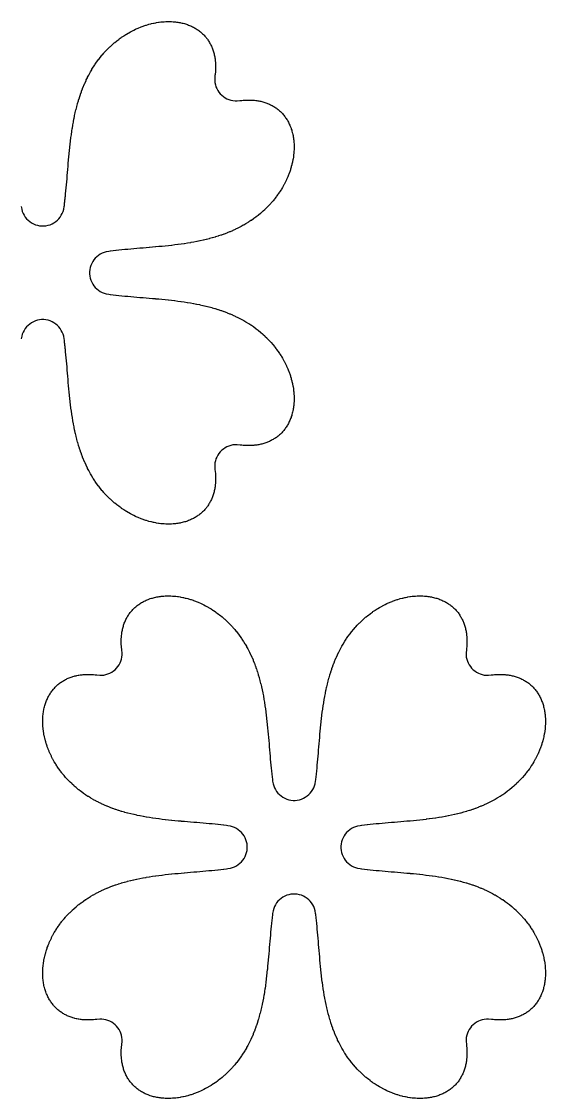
# Model space of a CAD drawing. Header units: metres. Extents: x 9 to 1211, y 9 to 2781.
# Drawn here: x 875.1 to 1021, y 369 to 669 of the extents above; entities that cross this region are included whole.
import ezdxf

# ---------------------------------------------------------------- set-up
doc = ezdxf.new("R2010")
doc.units = ezdxf.units.M
doc.layers.add('DIS_KENAR_V91_Z3', color=1, linetype='Continuous')

msp = doc.modelspace()

# ---------------------------------------------------------------- linework, layer by layer
at = {"layer": 'DIS_KENAR_V91_Z3'}
msp.add_lwpolyline([(875.03, 617.43), (875.16, 616.69), (875.32, 616.12), (875.54, 615.56), (875.82, 615.03), (876.14, 614.53), (876.51, 614.07), (876.93, 613.64), (877.39, 613.26), (877.88, 612.92), (878.4, 612.64), (878.95, 612.41), (879.52, 612.23), (880.11, 612.11), (880.7, 612.05), (881.3, 612.05), (881.89, 612.11), (882.48, 612.23), (883.05, 612.41), (883.6, 612.64), (884.12, 612.92), (884.61, 613.26), (885.07, 613.64), (885.49, 614.07), (885.86, 614.53), (886.18, 615.03), (886.46, 615.56), (886.68, 616.12), (886.84, 616.69), (886.97, 617.43), (887.02, 617.79), (887.02, 617.85), (887.11, 618.58), (887.12, 618.64), (887.2, 619.38), (887.21, 619.43), (887.29, 620.19), (887.3, 620.23), (887.38, 621), (887.46, 621.83), (887.54, 622.66), (887.61, 623.5), (887.69, 624.35), (887.76, 625.21), (887.83, 626.07), (887.91, 626.94), (887.98, 627.81), (888.05, 628.68), (888.05, 628.68), (888.13, 629.55), (888.13, 629.56), (888.2, 630.42), (888.21, 630.44), (888.28, 631.3), (888.29, 631.32), (888.37, 632.18), (888.37, 632.21), (888.45, 633.06), (888.46, 633.1), (888.55, 633.95), (888.55, 633.98), (888.64, 634.83), (888.65, 634.87), (888.75, 635.71), (888.75, 635.76), (888.86, 636.6), (888.86, 636.65), (888.98, 637.48), (888.98, 637.53), (889.1, 638.36), (889.11, 638.42), (889.24, 639.23), (889.25, 639.3), (889.38, 640.11), (889.39, 640.18), (889.53, 640.98), (889.55, 641.05), (889.7, 641.85), (889.71, 641.93), (889.87, 642.71), (889.89, 642.79), (890.06, 643.57), (890.08, 643.66), (890.26, 644.42), (890.28, 644.51), (890.47, 645.27), (890.5, 645.36), (890.7, 646.11), (890.73, 646.21), (890.94, 646.94), (890.97, 647.05), (891.2, 647.77), (891.23, 647.88), (891.48, 648.63), (891.52, 648.75), (891.77, 649.45), (891.81, 649.56), (892.07, 650.25), (892.12, 650.37), (892.39, 651.04), (892.44, 651.16), (892.72, 651.82), (892.78, 651.95), (893.07, 652.59), (893.13, 652.72), (893.44, 653.35), (893.51, 653.48), (893.83, 654.1), (893.9, 654.23), (894.23, 654.84), (894.3, 654.97), (894.64, 655.56), (894.72, 655.69), (895.08, 656.27), (895.16, 656.4), (895.53, 656.97), (895.62, 657.1), (896, 657.65), (896.09, 657.78), (896.48, 658.31), (896.58, 658.45), (896.99, 658.97), (897.09, 659.1), (897.5, 659.6), (897.61, 659.73), (898.04, 660.22), (898.15, 660.35), (898.59, 660.82), (898.7, 660.94), (899.15, 661.4), (899.27, 661.53), (899.73, 661.97), (899.85, 662.09), (900.32, 662.52), (900.45, 662.63), (900.93, 663.04), (901.06, 663.16), (901.54, 663.55), (901.68, 663.66), (902.18, 664.04), (902.32, 664.14), (902.82, 664.51), (902.96, 664.61), (903.47, 664.95), (903.62, 665.05), (904.13, 665.38), (904.29, 665.47), (904.8, 665.78), (904.96, 665.87), (905.48, 666.16), (905.64, 666.25), (906.17, 666.52), (906.34, 666.6), (906.87, 666.85), (907.03, 666.93), (907.56, 667.17), (907.73, 667.24), (908.27, 667.45), (908.44, 667.52), (908.97, 667.72), (909.15, 667.78), (909.68, 667.96), (909.87, 668.02), (910.39, 668.17), (910.58, 668.23), (911.1, 668.36), (911.29, 668.41), (911.81, 668.53), (912.01, 668.57), (912.52, 668.67), (912.72, 668.71), (913.22, 668.79), (913.43, 668.82), (913.92, 668.88), (914.13, 668.9), (914.62, 668.94), (914.83, 668.96), (915.31, 668.98), (915.53, 668.99), (915.99, 669), (916.21, 669), (916.66, 668.99), (916.89, 668.98), (917.32, 668.95), (917.56, 668.93), (917.98, 668.89), (918.22, 668.86), (918.62, 668.81), (918.86, 668.77), (919.25, 668.7), (919.49, 668.65), (919.86, 668.57), (920.11, 668.5), (920.46, 668.41), (920.72, 668.33), (921.05, 668.23), (921.31, 668.14), (921.62, 668.02), (921.88, 667.92), (922.17, 667.79), (922.43, 667.67), (922.71, 667.54), (922.97, 667.41), (923.23, 667.27), (923.48, 667.12), (923.73, 666.97), (923.98, 666.81), (924.21, 666.65), (924.45, 666.48), (924.67, 666.32), (924.91, 666.13), (925.11, 665.96), (925.34, 665.75), (925.53, 665.58), (925.75, 665.36), (925.92, 665.18), (926.13, 664.95), (926.3, 664.76), (926.5, 664.52), (926.65, 664.33), (926.84, 664.08), (926.98, 663.87), (927.15, 663.62), (927.29, 663.4), (927.44, 663.15), (927.57, 662.92), (927.71, 662.66), (927.83, 662.42), (927.96, 662.15), (928.07, 661.9), (928.18, 661.64), (928.28, 661.37), (928.37, 661.11), (928.47, 660.83), (928.55, 660.58), (928.63, 660.28), (928.7, 660.03), (928.77, 659.72), (928.83, 659.48), (928.89, 659.16), (928.93, 658.91), (928.98, 658.58), (929.01, 658.34), (929.05, 658), (929.08, 657.77), (929.1, 657.41), (929.11, 657.19), (929.13, 656.82), (929.13, 656.61), (929.14, 656.22), (929.13, 656.02), (929.12, 655.63), (929.11, 655.43), (929.09, 655.03), (929.07, 654.85), (929.03, 654.44), (929.01, 654.26), (928.97, 653.94), (928.9, 653.13), (928.9, 652.55), (928.96, 651.97), (929.08, 651.4), (929.25, 650.85), (929.48, 650.31), (929.75, 649.79), (930.08, 649.31), (930.45, 648.86), (930.86, 648.45), (931.31, 648.08), (931.79, 647.75), (932.31, 647.48), (932.85, 647.25), (933.4, 647.08), (933.97, 646.96), (934.55, 646.9), (935.14, 646.9), (935.89, 646.97), (936.26, 647.01), (936.44, 647.03), (936.85, 647.07), (937.03, 647.09), (937.43, 647.11), (937.63, 647.12), (938.02, 647.13), (938.22, 647.14), (938.61, 647.13), (938.82, 647.13), (939.19, 647.11), (939.41, 647.1), (939.77, 647.08), (940, 647.05), (940.34, 647.01), (940.58, 646.98), (940.91, 646.93), (941.16, 646.89), (941.48, 646.83), (941.72, 646.77), (942.03, 646.7), (942.28, 646.63), (942.58, 646.55), (942.83, 646.47), (943.11, 646.37), (943.37, 646.28), (943.64, 646.18), (943.9, 646.07), (944.15, 645.96), (944.42, 645.83), (944.66, 645.71), (944.92, 645.57), (945.15, 645.44), (945.4, 645.29), (945.62, 645.15), (945.87, 644.98), (946.08, 644.84), (946.33, 644.65), (946.52, 644.5), (946.76, 644.3), (946.95, 644.13), (947.18, 643.92), (947.36, 643.75), (947.58, 643.53), (947.75, 643.34), (947.96, 643.11), (948.13, 642.91), (948.32, 642.67), (948.48, 642.45), (948.65, 642.21), (948.81, 641.98), (948.97, 641.73), (949.12, 641.48), (949.27, 641.23), (949.41, 640.97), (949.54, 640.71), (949.67, 640.43), (949.79, 640.17), (949.92, 639.88), (950.02, 639.62), (950.14, 639.31), (950.23, 639.05), (950.33, 638.72), (950.41, 638.46), (950.5, 638.11), (950.57, 637.86), (950.65, 637.49), (950.7, 637.25), (950.77, 636.86), (950.81, 636.62), (950.86, 636.22), (950.89, 635.98), (950.93, 635.56), (950.95, 635.32), (950.98, 634.89), (950.99, 634.66), (951, 634.21), (951, 633.99), (950.99, 633.53), (950.98, 633.31), (950.96, 632.83), (950.94, 632.62), (950.9, 632.13), (950.88, 631.92), (950.82, 631.43), (950.79, 631.22), (950.71, 630.72), (950.67, 630.52), (950.57, 630.01), (950.53, 629.81), (950.41, 629.29), (950.36, 629.1), (950.23, 628.58), (950.17, 628.39), (950.02, 627.87), (949.96, 627.68), (949.78, 627.15), (949.72, 626.97), (949.52, 626.44), (949.45, 626.27), (949.24, 625.73), (949.17, 625.56), (948.93, 625.03), (948.85, 624.87), (948.6, 624.34), (948.52, 624.17), (948.25, 623.64), (948.16, 623.48), (947.87, 622.96), (947.78, 622.8), (947.47, 622.29), (947.38, 622.13), (947.05, 621.62), (946.95, 621.47), (946.61, 620.96), (946.51, 620.82), (946.14, 620.32), (946.04, 620.18), (945.66, 619.68), (945.55, 619.54), (945.16, 619.06), (945.04, 618.93), (944.63, 618.45), (944.52, 618.32), (944.09, 617.85), (943.97, 617.73), (943.53, 617.27), (943.4, 617.15), (942.94, 616.7), (942.82, 616.59), (942.35, 616.15), (942.22, 616.04), (941.73, 615.61), (941.6, 615.5), (941.1, 615.09), (940.97, 614.99), (940.45, 614.58), (940.31, 614.48), (939.78, 614.09), (939.65, 614), (939.1, 613.62), (938.97, 613.53), (938.4, 613.16), (938.27, 613.08), (937.69, 612.72), (937.56, 612.64), (936.97, 612.3), (936.84, 612.23), (936.23, 611.9), (936.1, 611.83), (935.48, 611.51), (935.35, 611.44), (934.72, 611.13), (934.59, 611.07), (933.95, 610.78), (933.82, 610.72), (933.16, 610.44), (933.04, 610.39), (932.37, 610.12), (932.25, 610.07), (931.56, 609.81), (931.45, 609.77), (930.75, 609.52), (930.64, 609.48), (929.97, 609.26), (929.87, 609.23), (929.14, 609), (929.03, 608.97), (928.3, 608.76), (928.2, 608.73), (927.45, 608.52), (927.35, 608.5), (926.6, 608.31), (926.5, 608.28), (925.74, 608.1), (925.65, 608.08), (924.87, 607.91), (924.79, 607.89), (924, 607.73), (923.92, 607.71), (923.12, 607.56), (923.05, 607.55), (922.24, 607.4), (922.17, 607.39), (921.36, 607.26), (921.29, 607.25), (920.47, 607.12), (920.41, 607.11), (919.58, 606.99), (919.53, 606.98), (918.69, 606.87), (918.64, 606.86), (917.8, 606.76), (917.76, 606.75), (916.91, 606.65), (916.87, 606.65), (916.02, 606.55), (915.98, 606.55), (915.13, 606.46), (915.09, 606.46), (914.24, 606.37), (914.21, 606.37), (913.35, 606.29), (913.32, 606.29), (912.46, 606.21), (912.44, 606.21), (911.57, 606.13), (911.56, 606.13), (910.69, 606.05), (910.68, 606.05), (909.82, 605.98), (908.94, 605.91), (908.08, 605.83), (907.23, 605.76), (906.38, 605.69), (905.54, 605.62), (904.7, 605.54), (903.87, 605.46), (903.05, 605.38), (902.23, 605.3), (902.19, 605.29), (901.43, 605.21), (901.38, 605.2), (900.64, 605.12), (900.58, 605.11), (899.85, 605.02), (899.79, 605.02), (899.43, 604.97), (898.69, 604.84), (898.12, 604.68), (897.56, 604.46), (897.03, 604.18), (896.53, 603.86), (896.07, 603.49), (895.64, 603.07), (895.26, 602.61), (894.92, 602.12), (894.64, 601.6), (894.41, 601.05), (894.23, 600.48), (894.11, 599.89), (894.05, 599.3), (894.05, 598.7), (894.11, 598.11), (894.23, 597.52), (894.41, 596.95), (894.64, 596.4), (894.92, 595.88), (895.26, 595.39), (895.64, 594.93), (896.07, 594.51), (896.53, 594.14), (897.03, 593.82), (897.56, 593.54), (898.12, 593.32), (898.69, 593.16), (899.43, 593.03), (899.79, 592.98), (899.85, 592.98), (900.58, 592.89), (900.64, 592.88), (901.38, 592.8), (901.43, 592.79), (902.19, 592.71), (902.23, 592.7), (903, 592.62), (903.83, 592.54), (904.66, 592.46), (905.5, 592.39), (906.35, 592.31), (907.21, 592.24), (908.07, 592.17), (908.94, 592.09), (909.81, 592.02), (910.68, 591.95), (910.68, 591.95), (911.55, 591.87), (911.56, 591.87), (912.42, 591.8), (912.44, 591.79), (913.3, 591.72), (913.32, 591.71), (914.18, 591.63), (914.21, 591.63), (915.06, 591.55), (915.1, 591.54), (915.95, 591.45), (915.98, 591.45), (916.83, 591.36), (916.87, 591.35), (917.71, 591.25), (917.76, 591.25), (918.6, 591.14), (918.65, 591.14), (919.48, 591.02), (919.53, 591.02), (920.36, 590.9), (920.42, 590.89), (921.23, 590.76), (921.3, 590.75), (922.11, 590.62), (922.18, 590.61), (922.98, 590.47), (923.05, 590.45), (923.85, 590.3), (923.93, 590.29), (924.71, 590.13), (924.79, 590.11), (925.57, 589.94), (925.66, 589.92), (926.42, 589.74), (926.51, 589.72), (927.27, 589.53), (927.36, 589.5), (928.11, 589.3), (928.21, 589.27), (928.94, 589.06), (929.05, 589.03), (929.77, 588.8), (929.88, 588.77), (930.63, 588.52), (930.75, 588.48), (931.45, 588.23), (931.56, 588.19), (932.25, 587.93), (932.37, 587.88), (933.04, 587.61), (933.16, 587.56), (933.82, 587.28), (933.95, 587.22), (934.59, 586.93), (934.72, 586.87), (935.35, 586.56), (935.48, 586.49), (936.1, 586.17), (936.23, 586.1), (936.84, 585.77), (936.97, 585.7), (937.56, 585.36), (937.69, 585.28), (938.27, 584.92), (938.4, 584.84), (938.97, 584.47), (939.1, 584.38), (939.65, 584), (939.78, 583.91), (940.31, 583.52), (940.45, 583.42), (940.97, 583.01), (941.1, 582.91), (941.6, 582.5), (941.73, 582.39), (942.22, 581.96), (942.35, 581.85), (942.82, 581.41), (942.94, 581.3), (943.4, 580.85), (943.53, 580.73), (943.97, 580.27), (944.09, 580.15), (944.52, 579.68), (944.63, 579.55), (945.04, 579.07), (945.16, 578.94), (945.55, 578.46), (945.66, 578.32), (946.04, 577.82), (946.14, 577.68), (946.51, 577.18), (946.61, 577.04), (946.95, 576.53), (947.05, 576.38), (947.38, 575.87), (947.47, 575.71), (947.78, 575.2), (947.87, 575.04), (948.16, 574.52), (948.25, 574.36), (948.52, 573.83), (948.6, 573.66), (948.85, 573.13), (948.93, 572.97), (949.17, 572.44), (949.24, 572.27), (949.45, 571.73), (949.52, 571.56), (949.72, 571.03), (949.78, 570.85), (949.96, 570.32), (950.02, 570.13), (950.17, 569.61), (950.23, 569.42), (950.36, 568.9), (950.41, 568.71), (950.53, 568.19), (950.57, 567.99), (950.67, 567.48), (950.71, 567.28), (950.79, 566.78), (950.82, 566.57), (950.88, 566.08), (950.9, 565.87), (950.94, 565.38), (950.96, 565.17), (950.98, 564.69), (950.99, 564.47), (951, 564.01), (951, 563.79), (950.99, 563.34), (950.98, 563.11), (950.95, 562.68), (950.93, 562.44), (950.89, 562.02), (950.86, 561.78), (950.81, 561.38), (950.77, 561.14), (950.7, 560.75), (950.65, 560.51), (950.57, 560.14), (950.5, 559.89), (950.41, 559.54), (950.33, 559.28), (950.23, 558.95), (950.14, 558.69), (950.02, 558.38), (949.92, 558.12), (949.79, 557.83), (949.67, 557.57), (949.54, 557.29), (949.41, 557.03), (949.27, 556.77), (949.12, 556.52), (948.97, 556.27), (948.81, 556.02), (948.65, 555.79), (948.48, 555.55), (948.32, 555.33), (948.13, 555.09), (947.96, 554.89), (947.75, 554.66), (947.58, 554.47), (947.36, 554.25), (947.18, 554.08), (946.95, 553.87), (946.76, 553.7), (946.52, 553.5), (946.33, 553.35), (946.08, 553.16), (945.87, 553.02), (945.62, 552.85), (945.4, 552.71), (945.15, 552.56), (944.92, 552.43), (944.66, 552.29), (944.42, 552.17), (944.15, 552.04), (943.9, 551.93), (943.64, 551.82), (943.37, 551.72), (943.11, 551.63), (942.83, 551.53), (942.58, 551.45), (942.28, 551.37), (942.03, 551.3), (941.72, 551.23), (941.48, 551.17), (941.16, 551.11), (940.91, 551.07), (940.58, 551.02), (940.34, 550.99), (940, 550.95), (939.77, 550.92), (939.41, 550.9), (939.19, 550.89), (938.82, 550.87), (938.61, 550.87), (938.22, 550.86), (938.02, 550.87), (937.63, 550.88), (937.43, 550.89), (937.03, 550.91), (936.85, 550.93), (936.44, 550.97), (936.26, 550.99), (935.94, 551.03), (935.13, 551.1), (934.55, 551.1), (933.97, 551.04), (933.4, 550.92), (932.85, 550.75), (932.31, 550.52), (931.79, 550.25), (931.31, 549.92), (930.86, 549.55), (930.45, 549.14), (930.08, 548.69), (929.75, 548.21), (929.48, 547.69), (929.25, 547.15), (929.08, 546.6), (928.96, 546.03), (928.9, 545.45), (928.9, 544.86), (928.97, 544.11), (929.01, 543.74), (929.03, 543.56), (929.07, 543.15), (929.09, 542.97), (929.11, 542.57), (929.12, 542.37), (929.13, 541.98), (929.14, 541.78), (929.13, 541.39), (929.13, 541.18), (929.11, 540.81), (929.1, 540.59), (929.08, 540.23), (929.05, 540), (929.01, 539.66), (928.98, 539.42), (928.93, 539.09), (928.89, 538.84), (928.83, 538.52), (928.77, 538.28), (928.7, 537.97), (928.63, 537.72), (928.55, 537.42), (928.47, 537.17), (928.37, 536.89), (928.28, 536.63), (928.18, 536.36), (928.07, 536.1), (927.96, 535.85), (927.83, 535.58), (927.71, 535.34), (927.57, 535.08), (927.44, 534.85), (927.29, 534.6), (927.15, 534.38), (926.98, 534.13), (926.84, 533.92), (926.65, 533.67), (926.5, 533.48), (926.3, 533.24), (926.13, 533.05), (925.92, 532.82), (925.75, 532.64), (925.53, 532.42), (925.34, 532.25), (925.11, 532.04), (924.91, 531.87), (924.67, 531.68), (924.45, 531.52), (924.21, 531.35), (923.98, 531.19), (923.73, 531.03), (923.48, 530.88), (923.23, 530.73), (922.97, 530.59), (922.71, 530.46), (922.43, 530.33), (922.17, 530.21), (921.88, 530.08), (921.62, 529.98), (921.31, 529.86), (921.05, 529.77), (920.72, 529.67), (920.46, 529.59), (920.11, 529.5), (919.86, 529.43), (919.49, 529.35), (919.25, 529.3), (918.86, 529.23), (918.62, 529.19), (918.22, 529.14), (917.98, 529.11), (917.56, 529.07), (917.32, 529.05), (916.89, 529.02), (916.66, 529.01), (916.21, 529), (915.99, 529), (915.53, 529.01), (915.31, 529.02), (914.83, 529.04), (914.62, 529.06), (914.13, 529.1), (913.92, 529.12), (913.43, 529.18), (913.22, 529.21), (912.72, 529.29), (912.52, 529.33), (912.01, 529.43), (911.81, 529.47), (911.29, 529.59), (911.1, 529.64), (910.58, 529.77), (910.39, 529.83), (909.87, 529.98), (909.68, 530.04), (909.15, 530.22), (908.97, 530.28), (908.44, 530.48), (908.27, 530.55), (907.73, 530.76), (907.56, 530.83), (907.03, 531.07), (906.87, 531.15), (906.34, 531.4), (906.17, 531.48), (905.64, 531.75), (905.48, 531.84), (904.96, 532.13), (904.8, 532.22), (904.29, 532.53), (904.13, 532.62), (903.62, 532.95), (903.47, 533.05), (902.96, 533.39), (902.82, 533.49), (902.32, 533.86), (902.18, 533.96), (901.68, 534.34), (901.54, 534.45), (901.06, 534.84), (900.93, 534.96), (900.45, 535.37), (900.32, 535.48), (899.85, 535.91), (899.73, 536.03), (899.27, 536.47), (899.15, 536.6), (898.7, 537.06), (898.59, 537.18), (898.15, 537.65), (898.04, 537.78), (897.61, 538.27), (897.5, 538.4), (897.09, 538.9), (896.99, 539.03), (896.58, 539.55), (896.48, 539.69), (896.09, 540.22), (896, 540.35), (895.62, 540.9), (895.53, 541.03), (895.16, 541.6), (895.08, 541.73), (894.72, 542.31), (894.64, 542.44), (894.3, 543.03), (894.23, 543.16), (893.9, 543.77), (893.83, 543.9), (893.51, 544.52), (893.44, 544.65), (893.13, 545.28), (893.07, 545.41), (892.78, 546.05), (892.72, 546.18), (892.44, 546.84), (892.39, 546.96), (892.12, 547.63), (892.07, 547.75), (891.81, 548.44), (891.77, 548.55), (891.52, 549.25), (891.48, 549.36), (891.26, 550.03), (891.23, 550.13), (891, 550.86), (890.97, 550.97), (890.76, 551.7), (890.73, 551.8), (890.52, 552.55), (890.5, 552.65), (890.31, 553.4), (890.28, 553.5), (890.1, 554.26), (890.08, 554.35), (889.91, 555.13), (889.89, 555.21), (889.73, 556), (889.71, 556.08), (889.56, 556.88), (889.55, 556.95), (889.4, 557.76), (889.39, 557.83), (889.26, 558.64), (889.25, 558.71), (889.12, 559.53), (889.11, 559.59), (888.99, 560.42), (888.98, 560.47), (888.87, 561.31), (888.86, 561.36), (888.76, 562.2), (888.75, 562.24), (888.65, 563.09), (888.65, 563.13), (888.55, 563.98), (888.55, 564.02), (888.46, 564.87), (888.46, 564.91), (888.37, 565.76), (888.37, 565.79), (888.29, 566.65), (888.29, 566.68), (888.21, 567.54), (888.21, 567.56), (888.13, 568.43), (888.13, 568.44), (888.05, 569.31), (888.05, 569.32), (887.98, 570.18), (887.91, 571.06), (887.83, 571.92), (887.76, 572.77), (887.69, 573.62), (887.62, 574.46), (887.54, 575.3), (887.46, 576.13), (887.38, 576.95), (887.3, 577.77), (887.29, 577.81), (887.21, 578.57), (887.2, 578.62), (887.12, 579.36), (887.11, 579.42), (887.02, 580.15), (887.02, 580.21), (886.97, 580.57), (886.84, 581.31), (886.68, 581.88), (886.46, 582.44), (886.18, 582.97), (885.86, 583.47), (885.49, 583.93), (885.07, 584.36), (884.61, 584.74), (884.12, 585.08), (883.6, 585.36), (883.05, 585.59), (882.48, 585.77), (881.89, 585.89), (881.3, 585.95), (880.7, 585.95), (880.11, 585.89), (879.52, 585.77), (878.95, 585.59), (878.4, 585.36), (877.88, 585.08), (877.39, 584.74), (876.93, 584.36), (876.51, 583.93), (876.14, 583.47), (875.82, 582.97), (875.54, 582.44), (875.32, 581.88), (875.16, 581.31), (875.03, 580.57)], dxfattribs=at)
msp.add_lwpolyline([(896.11, 391.03), (895.74, 390.99), (895.56, 390.97), (895.15, 390.93), (894.97, 390.91), (894.57, 390.89), (894.37, 390.88), (893.98, 390.87), (893.78, 390.86), (893.39, 390.87), (893.18, 390.87), (892.81, 390.89), (892.59, 390.9), (892.23, 390.92), (892, 390.95), (891.66, 390.99), (891.42, 391.02), (891.09, 391.07), (890.84, 391.11), (890.52, 391.17), (890.28, 391.23), (889.97, 391.3), (889.72, 391.37), (889.42, 391.45), (889.17, 391.53), (888.89, 391.63), (888.63, 391.72), (888.36, 391.82), (888.1, 391.93), (887.85, 392.04), (887.58, 392.17), (887.34, 392.29), (887.08, 392.43), (886.85, 392.56), (886.6, 392.71), (886.38, 392.85), (886.13, 393.02), (885.92, 393.16), (885.67, 393.35), (885.48, 393.5), (885.24, 393.7), (885.05, 393.87), (884.82, 394.08), (884.64, 394.25), (884.42, 394.47), (884.25, 394.66), (884.04, 394.89), (883.87, 395.09), (883.68, 395.33), (883.52, 395.55), (883.35, 395.79), (883.19, 396.02), (883.03, 396.27), (882.88, 396.52), (882.73, 396.77), (882.59, 397.03), (882.46, 397.29), (882.33, 397.57), (882.21, 397.83), (882.08, 398.12), (881.98, 398.38), (881.86, 398.69), (881.77, 398.95), (881.67, 399.28), (881.59, 399.54), (881.5, 399.89), (881.43, 400.14), (881.35, 400.51), (881.3, 400.75), (881.23, 401.14), (881.19, 401.38), (881.14, 401.78), (881.11, 402.02), (881.07, 402.44), (881.05, 402.68), (881.02, 403.11), (881.01, 403.34), (881, 403.79), (881, 404.01), (881.01, 404.47), (881.02, 404.69), (881.04, 405.17), (881.06, 405.38), (881.1, 405.87), (881.12, 406.08), (881.18, 406.57), (881.21, 406.78), (881.29, 407.28), (881.33, 407.48), (881.43, 407.99), (881.47, 408.19), (881.59, 408.71), (881.64, 408.9), (881.77, 409.42), (881.83, 409.61), (881.98, 410.13), (882.04, 410.32), (882.22, 410.85), (882.28, 411.03), (882.48, 411.56), (882.55, 411.73), (882.76, 412.27), (882.83, 412.44), (883.07, 412.97), (883.15, 413.13), (883.4, 413.66), (883.48, 413.83), (883.75, 414.36), (883.84, 414.52), (884.13, 415.04), (884.22, 415.2), (884.53, 415.71), (884.62, 415.87), (884.95, 416.38), (885.05, 416.53), (885.39, 417.04), (885.49, 417.18), (885.86, 417.68), (885.96, 417.82), (886.34, 418.32), (886.45, 418.46), (886.84, 418.94), (886.96, 419.07), (887.37, 419.55), (887.48, 419.68), (887.91, 420.15), (888.03, 420.27), (888.47, 420.73), (888.6, 420.85), (889.06, 421.3), (889.18, 421.41), (889.65, 421.85), (889.78, 421.96), (890.27, 422.39), (890.4, 422.5), (890.9, 422.91), (891.03, 423.01), (891.55, 423.42), (891.69, 423.52), (892.22, 423.91), (892.35, 424), (892.9, 424.38), (893.03, 424.47), (893.6, 424.84), (893.73, 424.92), (894.31, 425.28), (894.44, 425.36), (895.03, 425.7), (895.16, 425.77), (895.77, 426.1), (895.9, 426.17), (896.52, 426.49), (896.65, 426.56), (897.28, 426.87), (897.41, 426.93), (898.05, 427.22), (898.18, 427.28), (898.84, 427.56), (898.96, 427.61), (899.63, 427.88), (899.75, 427.93), (900.44, 428.19), (900.55, 428.23), (901.25, 428.48), (901.36, 428.52), (902.03, 428.74), (902.13, 428.77), (902.86, 429), (902.97, 429.03), (903.7, 429.24), (903.8, 429.27), (904.55, 429.48), (904.65, 429.5), (905.4, 429.69), (905.5, 429.72), (906.26, 429.9), (906.35, 429.92), (907.13, 430.09), (907.21, 430.11), (908, 430.27), (908.08, 430.29), (908.88, 430.44), (908.95, 430.45), (909.76, 430.6), (909.83, 430.61), (910.64, 430.74), (910.71, 430.75), (911.53, 430.88), (911.59, 430.89), (912.42, 431.01), (912.47, 431.02), (913.31, 431.13), (913.36, 431.14), (914.2, 431.24), (914.24, 431.25), (915.09, 431.35), (915.13, 431.35), (915.98, 431.45), (916.02, 431.45), (916.87, 431.54), (916.91, 431.54), (917.76, 431.63), (917.79, 431.63), (918.65, 431.71), (918.68, 431.71), (919.54, 431.79), (919.56, 431.79), (920.43, 431.87), (920.44, 431.87), (921.31, 431.95), (921.32, 431.95), (922.18, 432.02), (923.06, 432.09), (923.92, 432.17), (924.77, 432.24), (925.62, 432.31), (926.46, 432.38), (927.3, 432.46), (928.13, 432.54), (928.95, 432.62), (929.77, 432.7), (929.81, 432.71), (930.57, 432.79), (930.62, 432.8), (931.36, 432.88), (931.42, 432.89), (932.15, 432.98), (932.21, 432.98), (932.57, 433.03), (933.31, 433.16), (933.88, 433.32), (934.44, 433.54), (934.97, 433.82), (935.47, 434.14), (935.93, 434.51), (936.36, 434.93), (936.74, 435.39), (937.08, 435.88), (937.36, 436.4), (937.59, 436.95), (937.77, 437.52), (937.89, 438.11), (937.95, 438.7), (937.95, 439.3), (937.89, 439.89), (937.77, 440.48), (937.59, 441.05), (937.36, 441.6), (937.08, 442.12), (936.74, 442.61), (936.36, 443.07), (935.93, 443.49), (935.47, 443.86), (934.97, 444.18), (934.44, 444.46), (933.88, 444.68), (933.31, 444.84), (932.57, 444.97), (932.21, 445.02), (932.15, 445.02), (931.42, 445.11), (931.36, 445.12), (930.62, 445.2), (930.57, 445.21), (929.81, 445.29), (929.77, 445.3), (929, 445.38), (928.17, 445.46), (927.34, 445.54), (926.5, 445.61), (925.65, 445.69), (924.79, 445.76), (923.93, 445.83), (923.06, 445.91), (922.19, 445.98), (921.32, 446.05), (921.32, 446.05), (920.45, 446.13), (920.44, 446.13), (919.58, 446.2), (919.56, 446.21), (918.7, 446.28), (918.68, 446.29), (917.82, 446.37), (917.79, 446.37), (916.94, 446.45), (916.9, 446.46), (916.05, 446.55), (916.02, 446.55), (915.17, 446.64), (915.13, 446.65), (914.29, 446.75), (914.24, 446.75), (913.4, 446.86), (913.35, 446.86), (912.52, 446.98), (912.47, 446.98), (911.64, 447.1), (911.58, 447.11), (910.77, 447.24), (910.7, 447.25), (909.89, 447.38), (909.82, 447.39), (909.02, 447.53), (908.95, 447.55), (908.15, 447.7), (908.07, 447.71), (907.29, 447.87), (907.21, 447.89), (906.43, 448.06), (906.34, 448.08), (905.58, 448.26), (905.49, 448.28), (904.73, 448.47), (904.64, 448.5), (903.89, 448.7), (903.79, 448.73), (903.06, 448.94), (902.95, 448.97), (902.23, 449.2), (902.12, 449.23), (901.37, 449.48), (901.25, 449.52), (900.55, 449.77), (900.44, 449.81), (899.75, 450.07), (899.63, 450.12), (898.96, 450.39), (898.84, 450.44), (898.18, 450.72), (898.05, 450.78), (897.41, 451.07), (897.28, 451.13), (896.65, 451.44), (896.52, 451.51), (895.9, 451.83), (895.77, 451.9), (895.16, 452.23), (895.03, 452.3), (894.44, 452.64), (894.31, 452.72), (893.73, 453.08), (893.6, 453.16), (893.03, 453.53), (892.9, 453.62), (892.35, 454), (892.22, 454.09), (891.69, 454.48), (891.55, 454.58), (891.03, 454.99), (890.9, 455.09), (890.4, 455.5), (890.27, 455.61), (889.78, 456.04), (889.65, 456.15), (889.18, 456.59), (889.06, 456.7), (888.6, 457.15), (888.47, 457.27), (888.03, 457.73), (887.91, 457.85), (887.48, 458.32), (887.37, 458.45), (886.96, 458.93), (886.84, 459.06), (886.45, 459.54), (886.34, 459.68), (885.96, 460.18), (885.86, 460.32), (885.49, 460.82), (885.39, 460.96), (885.05, 461.47), (884.95, 461.62), (884.62, 462.13), (884.53, 462.29), (884.22, 462.8), (884.13, 462.96), (883.84, 463.48), (883.75, 463.64), (883.48, 464.17), (883.4, 464.34), (883.15, 464.87), (883.07, 465.03), (882.83, 465.56), (882.76, 465.73), (882.55, 466.27), (882.48, 466.44), (882.28, 466.97), (882.22, 467.15), (882.04, 467.68), (881.98, 467.87), (881.83, 468.39), (881.77, 468.58), (881.64, 469.1), (881.59, 469.29), (881.47, 469.81), (881.43, 470.01), (881.33, 470.52), (881.29, 470.72), (881.21, 471.22), (881.18, 471.43), (881.12, 471.92), (881.1, 472.13), (881.06, 472.62), (881.04, 472.83), (881.02, 473.31), (881.01, 473.53), (881, 473.99), (881, 474.21), (881.01, 474.66), (881.02, 474.89), (881.05, 475.32), (881.07, 475.56), (881.11, 475.98), (881.14, 476.22), (881.19, 476.62), (881.23, 476.86), (881.3, 477.25), (881.35, 477.49), (881.43, 477.86), (881.5, 478.11), (881.59, 478.46), (881.67, 478.72), (881.77, 479.05), (881.86, 479.31), (881.98, 479.62), (882.08, 479.88), (882.21, 480.17), (882.33, 480.43), (882.46, 480.71), (882.59, 480.97), (882.73, 481.23), (882.88, 481.48), (883.03, 481.73), (883.19, 481.98), (883.35, 482.21), (883.52, 482.45), (883.68, 482.67), (883.87, 482.91), (884.04, 483.11), (884.25, 483.34), (884.42, 483.53), (884.64, 483.75), (884.82, 483.92), (885.05, 484.13), (885.24, 484.3), (885.48, 484.5), (885.67, 484.65), (885.92, 484.84), (886.13, 484.98), (886.38, 485.15), (886.6, 485.29), (886.85, 485.44), (887.08, 485.57), (887.34, 485.71), (887.58, 485.83), (887.85, 485.96), (888.1, 486.07), (888.36, 486.18), (888.63, 486.28), (888.89, 486.37), (889.17, 486.47), (889.42, 486.55), (889.72, 486.63), (889.97, 486.7), (890.28, 486.77), (890.52, 486.83), (890.84, 486.89), (891.09, 486.93), (891.42, 486.98), (891.66, 487.01), (892, 487.05), (892.23, 487.08), (892.59, 487.1), (892.81, 487.11), (893.18, 487.13), (893.39, 487.13), (893.78, 487.14), (893.98, 487.13), (894.37, 487.12), (894.57, 487.11), (894.97, 487.09), (895.15, 487.07), (895.56, 487.03), (895.74, 487.01), (896.06, 486.97), (896.87, 486.9), (897.45, 486.9), (898.03, 486.96), (898.6, 487.08), (899.15, 487.25), (899.69, 487.48), (900.21, 487.75), (900.69, 488.08), (901.14, 488.45), (901.55, 488.86), (901.92, 489.31), (902.25, 489.79), (902.52, 490.31), (902.75, 490.85), (902.92, 491.4), (903.04, 491.97), (903.1, 492.55), (903.1, 493.14), (903.03, 493.89), (902.99, 494.26), (902.97, 494.44), (902.93, 494.85), (902.91, 495.03), (902.89, 495.43), (902.88, 495.63), (902.87, 496.02), (902.86, 496.22), (902.87, 496.61), (902.87, 496.82), (902.89, 497.19), (902.9, 497.41), (902.92, 497.77), (902.95, 498), (902.99, 498.34), (903.02, 498.58), (903.07, 498.91), (903.11, 499.16), (903.17, 499.48), (903.23, 499.72), (903.3, 500.03), (903.37, 500.28), (903.45, 500.58), (903.53, 500.83), (903.63, 501.11), (903.72, 501.37), (903.82, 501.64), (903.93, 501.9), (904.04, 502.15), (904.17, 502.42), (904.29, 502.66), (904.43, 502.92), (904.56, 503.15), (904.71, 503.4), (904.85, 503.62), (905.02, 503.87), (905.16, 504.08), (905.35, 504.33), (905.5, 504.52), (905.7, 504.76), (905.87, 504.95), (906.08, 505.18), (906.25, 505.36), (906.47, 505.58), (906.66, 505.75), (906.89, 505.96), (907.09, 506.13), (907.33, 506.32), (907.55, 506.48), (907.79, 506.65), (908.02, 506.81), (908.27, 506.97), (908.52, 507.12), (908.77, 507.27), (909.03, 507.41), (909.29, 507.54), (909.57, 507.67), (909.83, 507.79), (910.12, 507.92), (910.38, 508.02), (910.69, 508.14), (910.95, 508.23), (911.28, 508.33), (911.54, 508.41), (911.89, 508.5), (912.14, 508.57), (912.51, 508.65), (912.75, 508.7), (913.14, 508.77), (913.38, 508.81), (913.78, 508.86), (914.02, 508.89), (914.44, 508.93), (914.68, 508.95), (915.11, 508.98), (915.34, 508.99), (915.79, 509), (916.01, 509), (916.47, 508.99), (916.69, 508.98), (917.17, 508.96), (917.38, 508.94), (917.87, 508.9), (918.08, 508.88), (918.57, 508.82), (918.78, 508.79), (919.28, 508.71), (919.48, 508.67), (919.99, 508.57), (920.19, 508.53), (920.71, 508.41), (920.9, 508.36), (921.42, 508.23), (921.61, 508.17), (922.13, 508.02), (922.32, 507.96), (922.85, 507.78), (923.03, 507.72), (923.56, 507.52), (923.73, 507.45), (924.27, 507.24), (924.44, 507.17), (924.97, 506.93), (925.13, 506.85), (925.66, 506.6), (925.83, 506.52), (926.36, 506.25), (926.52, 506.16), (927.04, 505.87), (927.2, 505.78), (927.71, 505.47), (927.87, 505.38), (928.38, 505.05), (928.53, 504.95), (929.04, 504.61), (929.18, 504.51), (929.68, 504.14), (929.82, 504.04), (930.32, 503.66), (930.46, 503.55), (930.94, 503.16), (931.07, 503.04), (931.55, 502.63), (931.68, 502.52), (932.15, 502.09), (932.27, 501.97), (932.73, 501.53), (932.85, 501.4), (933.3, 500.94), (933.41, 500.82), (933.85, 500.35), (933.96, 500.22), (934.39, 499.73), (934.5, 499.6), (934.91, 499.1), (935.01, 498.97), (935.42, 498.45), (935.52, 498.31), (935.91, 497.78), (936, 497.65), (936.38, 497.1), (936.47, 496.97), (936.84, 496.4), (936.92, 496.27), (937.28, 495.69), (937.36, 495.56), (937.7, 494.97), (937.77, 494.84), (938.1, 494.23), (938.17, 494.1), (938.49, 493.48), (938.56, 493.35), (938.87, 492.72), (938.93, 492.59), (939.22, 491.95), (939.28, 491.82), (939.56, 491.16), (939.61, 491.04), (939.88, 490.37), (939.93, 490.25), (940.19, 489.56), (940.23, 489.45), (940.48, 488.75), (940.52, 488.64), (940.74, 487.97), (940.77, 487.87), (941, 487.14), (941.03, 487.03), (941.24, 486.3), (941.27, 486.2), (941.48, 485.45), (941.5, 485.35), (941.69, 484.6), (941.72, 484.5), (941.9, 483.74), (941.92, 483.65), (942.09, 482.87), (942.11, 482.79), (942.27, 482), (942.29, 481.92), (942.44, 481.12), (942.45, 481.05), (942.6, 480.24), (942.61, 480.17), (942.74, 479.36), (942.75, 479.29), (942.88, 478.47), (942.89, 478.41), (943.01, 477.58), (943.02, 477.53), (943.13, 476.69), (943.14, 476.64), (943.24, 475.8), (943.25, 475.76), (943.35, 474.91), (943.35, 474.87), (943.45, 474.02), (943.45, 473.98), (943.54, 473.13), (943.54, 473.09), (943.63, 472.24), (943.63, 472.21), (943.71, 471.35), (943.71, 471.32), (943.79, 470.46), (943.79, 470.44), (943.87, 469.57), (943.87, 469.56), (943.95, 468.69), (943.95, 468.68), (944.02, 467.82), (944.09, 466.94), (944.17, 466.08), (944.24, 465.23), (944.31, 464.38), (944.38, 463.54), (944.46, 462.7), (944.54, 461.87), (944.62, 461.05), (944.7, 460.23), (944.71, 460.19), (944.79, 459.43), (944.8, 459.38), (944.88, 458.64), (944.89, 458.58), (944.98, 457.85), (944.98, 457.79), (945.03, 457.43), (945.16, 456.69), (945.32, 456.12), (945.54, 455.56), (945.82, 455.03), (946.14, 454.53), (946.51, 454.07), (946.93, 453.64), (947.39, 453.26), (947.88, 452.92), (948.4, 452.64), (948.95, 452.41), (949.52, 452.23), (950.11, 452.11), (950.7, 452.05), (951.3, 452.05), (951.89, 452.11), (952.48, 452.23), (953.05, 452.41), (953.6, 452.64), (954.12, 452.92), (954.61, 453.26), (955.07, 453.64), (955.49, 454.07), (955.86, 454.53), (956.18, 455.03), (956.46, 455.56), (956.68, 456.12), (956.84, 456.69), (956.97, 457.43), (957.02, 457.79), (957.02, 457.85), (957.11, 458.58), (957.12, 458.64), (957.2, 459.38), (957.21, 459.43), (957.29, 460.19), (957.3, 460.23), (957.38, 461), (957.46, 461.83), (957.54, 462.66), (957.61, 463.5), (957.69, 464.35), (957.76, 465.21), (957.83, 466.07), (957.91, 466.94), (957.98, 467.81), (958.05, 468.68), (958.05, 468.68), (958.13, 469.55), (958.13, 469.56), (958.2, 470.42), (958.21, 470.44), (958.28, 471.3), (958.29, 471.32), (958.37, 472.18), (958.37, 472.21), (958.45, 473.06), (958.46, 473.1), (958.55, 473.95), (958.55, 473.98), (958.64, 474.83), (958.65, 474.87), (958.75, 475.71), (958.75, 475.76), (958.86, 476.6), (958.86, 476.65), (958.98, 477.48), (958.98, 477.53), (959.1, 478.36), (959.11, 478.42), (959.24, 479.23), (959.25, 479.3), (959.38, 480.11), (959.39, 480.18), (959.53, 480.98), (959.55, 481.05), (959.7, 481.85), (959.71, 481.93), (959.87, 482.71), (959.89, 482.79), (960.06, 483.57), (960.08, 483.66), (960.26, 484.42), (960.28, 484.51), (960.47, 485.27), (960.5, 485.36), (960.7, 486.11), (960.73, 486.21), (960.94, 486.94), (960.97, 487.05), (961.2, 487.77), (961.23, 487.88), (961.48, 488.63), (961.52, 488.75), (961.77, 489.45), (961.81, 489.56), (962.07, 490.25), (962.12, 490.37), (962.39, 491.04), (962.44, 491.16), (962.72, 491.82), (962.78, 491.95), (963.07, 492.59), (963.13, 492.72), (963.44, 493.35), (963.51, 493.48), (963.83, 494.1), (963.9, 494.23), (964.23, 494.84), (964.3, 494.97), (964.64, 495.56), (964.72, 495.69), (965.08, 496.27), (965.16, 496.4), (965.53, 496.97), (965.62, 497.1), (966, 497.65), (966.09, 497.78), (966.48, 498.31), (966.58, 498.45), (966.99, 498.97), (967.09, 499.1), (967.5, 499.6), (967.61, 499.73), (968.04, 500.22), (968.15, 500.35), (968.59, 500.82), (968.7, 500.94), (969.15, 501.4), (969.27, 501.53), (969.73, 501.97), (969.85, 502.09), (970.32, 502.52), (970.45, 502.63), (970.93, 503.04), (971.06, 503.16), (971.54, 503.55), (971.68, 503.66), (972.18, 504.04), (972.32, 504.14), (972.82, 504.51), (972.96, 504.61), (973.47, 504.95), (973.62, 505.05), (974.13, 505.38), (974.29, 505.47), (974.8, 505.78), (974.96, 505.87), (975.48, 506.16), (975.64, 506.25), (976.17, 506.52), (976.34, 506.6), (976.87, 506.85), (977.03, 506.93), (977.56, 507.17), (977.73, 507.24), (978.27, 507.45), (978.44, 507.52), (978.97, 507.72), (979.15, 507.78), (979.68, 507.96), (979.87, 508.02), (980.39, 508.17), (980.58, 508.23), (981.1, 508.36), (981.29, 508.41), (981.81, 508.53), (982.01, 508.57), (982.52, 508.67), (982.72, 508.71), (983.22, 508.79), (983.43, 508.82), (983.92, 508.88), (984.13, 508.9), (984.62, 508.94), (984.83, 508.96), (985.31, 508.98), (985.53, 508.99), (985.99, 509), (986.21, 509), (986.66, 508.99), (986.89, 508.98), (987.32, 508.95), (987.56, 508.93), (987.98, 508.89), (988.22, 508.86), (988.62, 508.81), (988.86, 508.77), (989.25, 508.7), (989.49, 508.65), (989.86, 508.57), (990.11, 508.5), (990.46, 508.41), (990.72, 508.33), (991.05, 508.23), (991.31, 508.14), (991.62, 508.02), (991.88, 507.92), (992.17, 507.79), (992.43, 507.67), (992.71, 507.54), (992.97, 507.41), (993.23, 507.27), (993.48, 507.12), (993.73, 506.97), (993.98, 506.81), (994.21, 506.65), (994.45, 506.48), (994.67, 506.32), (994.91, 506.13), (995.11, 505.96), (995.34, 505.75), (995.53, 505.58), (995.75, 505.36), (995.92, 505.18), (996.13, 504.95), (996.3, 504.76), (996.5, 504.52), (996.65, 504.33), (996.84, 504.08), (996.98, 503.87), (997.15, 503.62), (997.29, 503.4), (997.44, 503.15), (997.57, 502.92), (997.71, 502.66), (997.83, 502.42), (997.96, 502.15), (998.07, 501.9), (998.18, 501.64), (998.28, 501.37), (998.37, 501.11), (998.47, 500.83), (998.55, 500.58), (998.63, 500.28), (998.7, 500.03), (998.77, 499.72), (998.83, 499.48), (998.89, 499.16), (998.93, 498.91), (998.98, 498.58), (999.01, 498.34), (999.05, 498), (999.08, 497.77), (999.1, 497.41), (999.11, 497.19), (999.13, 496.82), (999.13, 496.61), (999.14, 496.22), (999.13, 496.02), (999.12, 495.63), (999.11, 495.43), (999.09, 495.03), (999.07, 494.85), (999.03, 494.44), (999.01, 494.26), (998.97, 493.94), (998.9, 493.13), (998.9, 492.55), (998.96, 491.97), (999.08, 491.4), (999.25, 490.85), (999.48, 490.31), (999.75, 489.79), (1000.08, 489.31), (1000.45, 488.86), (1000.86, 488.45), (1001.31, 488.08), (1001.79, 487.75), (1002.31, 487.48), (1002.85, 487.25), (1003.4, 487.08), (1003.97, 486.96), (1004.55, 486.9), (1005.14, 486.9), (1005.89, 486.97), (1006.26, 487.01), (1006.44, 487.03), (1006.85, 487.07), (1007.03, 487.09), (1007.43, 487.11), (1007.63, 487.12), (1008.02, 487.13), (1008.22, 487.14), (1008.61, 487.13), (1008.82, 487.13), (1009.19, 487.11), (1009.41, 487.1), (1009.77, 487.08), (1010, 487.05), (1010.34, 487.01), (1010.58, 486.98), (1010.91, 486.93), (1011.16, 486.89), (1011.48, 486.83), (1011.72, 486.77), (1012.03, 486.7), (1012.28, 486.63), (1012.58, 486.55), (1012.83, 486.47), (1013.11, 486.37), (1013.37, 486.28), (1013.64, 486.18), (1013.9, 486.07), (1014.15, 485.96), (1014.42, 485.83), (1014.66, 485.71), (1014.92, 485.57), (1015.15, 485.44), (1015.4, 485.29), (1015.62, 485.15), (1015.87, 484.98), (1016.08, 484.84), (1016.33, 484.65), (1016.52, 484.5), (1016.76, 484.3), (1016.95, 484.13), (1017.18, 483.92), (1017.36, 483.75), (1017.58, 483.53), (1017.75, 483.34), (1017.96, 483.11), (1018.13, 482.91), (1018.32, 482.67), (1018.48, 482.45), (1018.65, 482.21), (1018.81, 481.98), (1018.97, 481.73), (1019.12, 481.48), (1019.27, 481.23), (1019.41, 480.97), (1019.54, 480.71), (1019.67, 480.43), (1019.79, 480.17), (1019.92, 479.88), (1020.02, 479.62), (1020.14, 479.31), (1020.23, 479.05), (1020.33, 478.72), (1020.41, 478.46), (1020.5, 478.11), (1020.57, 477.86), (1020.65, 477.49), (1020.7, 477.25), (1020.77, 476.86), (1020.81, 476.62), (1020.86, 476.22), (1020.89, 475.98), (1020.93, 475.56), (1020.95, 475.32), (1020.98, 474.89), (1020.99, 474.66), (1021, 474.21), (1021, 473.99), (1020.99, 473.53), (1020.98, 473.31), (1020.96, 472.83), (1020.94, 472.62), (1020.9, 472.13), (1020.88, 471.92), (1020.82, 471.43), (1020.79, 471.22), (1020.71, 470.72), (1020.67, 470.52), (1020.57, 470.01), (1020.53, 469.81), (1020.41, 469.29), (1020.36, 469.1), (1020.23, 468.58), (1020.17, 468.39), (1020.02, 467.87), (1019.96, 467.68), (1019.78, 467.15), (1019.72, 466.97), (1019.52, 466.44), (1019.45, 466.27), (1019.24, 465.73), (1019.17, 465.56), (1018.93, 465.03), (1018.85, 464.87), (1018.6, 464.34), (1018.52, 464.17), (1018.25, 463.64), (1018.16, 463.48), (1017.87, 462.96), (1017.78, 462.8), (1017.47, 462.29), (1017.38, 462.13), (1017.05, 461.62), (1016.95, 461.47), (1016.61, 460.96), (1016.51, 460.82), (1016.14, 460.32), (1016.04, 460.18), (1015.66, 459.68), (1015.55, 459.54), (1015.16, 459.06), (1015.04, 458.93), (1014.63, 458.45), (1014.52, 458.32), (1014.09, 457.85), (1013.97, 457.73), (1013.53, 457.27), (1013.4, 457.15), (1012.94, 456.7), (1012.82, 456.59), (1012.35, 456.15), (1012.22, 456.04), (1011.73, 455.61), (1011.6, 455.5), (1011.1, 455.09), (1010.97, 454.99), (1010.45, 454.58), (1010.31, 454.48), (1009.78, 454.09), (1009.65, 454), (1009.1, 453.62), (1008.97, 453.53), (1008.4, 453.16), (1008.27, 453.08), (1007.69, 452.72), (1007.56, 452.64), (1006.97, 452.3), (1006.84, 452.23), (1006.23, 451.9), (1006.1, 451.83), (1005.48, 451.51), (1005.35, 451.44), (1004.72, 451.13), (1004.59, 451.07), (1003.95, 450.78), (1003.82, 450.72), (1003.16, 450.44), (1003.04, 450.39), (1002.37, 450.12), (1002.25, 450.07), (1001.56, 449.81), (1001.45, 449.77), (1000.75, 449.52), (1000.64, 449.48), (999.97, 449.26), (999.87, 449.23), (999.14, 449), (999.03, 448.97), (998.3, 448.76), (998.2, 448.73), (997.45, 448.52), (997.35, 448.5), (996.6, 448.31), (996.5, 448.28), (995.74, 448.1), (995.65, 448.08), (994.87, 447.91), (994.79, 447.89), (994, 447.73), (993.92, 447.71), (993.12, 447.56), (993.05, 447.55), (992.24, 447.4), (992.17, 447.39), (991.36, 447.26), (991.29, 447.25), (990.47, 447.12), (990.41, 447.11), (989.58, 446.99), (989.53, 446.98), (988.69, 446.87), (988.64, 446.86), (987.8, 446.76), (987.76, 446.75), (986.91, 446.65), (986.87, 446.65), (986.02, 446.55), (985.98, 446.55), (985.13, 446.46), (985.09, 446.46), (984.24, 446.37), (984.21, 446.37), (983.35, 446.29), (983.32, 446.29), (982.46, 446.21), (982.44, 446.21), (981.57, 446.13), (981.56, 446.13), (980.69, 446.05), (980.68, 446.05), (979.82, 445.98), (978.94, 445.91), (978.08, 445.83), (977.23, 445.76), (976.38, 445.69), (975.54, 445.62), (974.7, 445.54), (973.87, 445.46), (973.05, 445.38), (972.23, 445.3), (972.19, 445.29), (971.43, 445.21), (971.38, 445.2), (970.64, 445.12), (970.58, 445.11), (969.85, 445.02), (969.79, 445.02), (969.43, 444.97), (968.69, 444.84), (968.12, 444.68), (967.56, 444.46), (967.03, 444.18), (966.53, 443.86), (966.07, 443.49), (965.64, 443.07), (965.26, 442.61), (964.92, 442.12), (964.64, 441.6), (964.41, 441.05), (964.23, 440.48), (964.11, 439.89), (964.05, 439.3), (964.05, 438.7), (964.11, 438.11), (964.23, 437.52), (964.41, 436.95), (964.64, 436.4), (964.92, 435.88), (965.26, 435.39), (965.64, 434.93), (966.07, 434.51), (966.53, 434.14), (967.03, 433.82), (967.56, 433.54), (968.12, 433.32), (968.69, 433.16), (969.43, 433.03), (969.79, 432.98), (969.85, 432.98), (970.58, 432.89), (970.64, 432.88), (971.38, 432.8), (971.43, 432.79), (972.19, 432.71), (972.23, 432.7), (973, 432.62), (973.83, 432.54), (974.66, 432.46), (975.5, 432.39), (976.35, 432.31), (977.21, 432.24), (978.07, 432.17), (978.94, 432.09), (979.81, 432.02), (980.68, 431.95), (980.68, 431.95), (981.55, 431.87), (981.56, 431.87), (982.42, 431.8), (982.44, 431.79), (983.3, 431.72), (983.32, 431.71), (984.18, 431.63), (984.21, 431.63), (985.06, 431.55), (985.1, 431.54), (985.95, 431.45), (985.98, 431.45), (986.83, 431.36), (986.87, 431.35), (987.71, 431.25), (987.76, 431.25), (988.6, 431.14), (988.65, 431.14), (989.48, 431.02), (989.53, 431.02), (990.36, 430.9), (990.42, 430.89), (991.23, 430.76), (991.3, 430.75), (992.11, 430.62), (992.18, 430.61), (992.98, 430.47), (993.05, 430.45), (993.85, 430.3), (993.93, 430.29), (994.71, 430.13), (994.79, 430.11), (995.57, 429.94), (995.66, 429.92), (996.42, 429.74), (996.51, 429.72), (997.27, 429.53), (997.36, 429.5), (998.11, 429.3), (998.21, 429.27), (998.94, 429.06), (999.05, 429.03), (999.77, 428.8), (999.88, 428.77), (1000.63, 428.52), (1000.75, 428.48), (1001.45, 428.23), (1001.56, 428.19), (1002.25, 427.93), (1002.37, 427.88), (1003.04, 427.61), (1003.16, 427.56), (1003.82, 427.28), (1003.95, 427.22), (1004.59, 426.93), (1004.72, 426.87), (1005.35, 426.56), (1005.48, 426.49), (1006.1, 426.17), (1006.23, 426.1), (1006.84, 425.77), (1006.97, 425.7), (1007.56, 425.36), (1007.69, 425.28), (1008.27, 424.92), (1008.4, 424.84), (1008.97, 424.47), (1009.1, 424.38), (1009.65, 424), (1009.78, 423.91), (1010.31, 423.52), (1010.45, 423.42), (1010.97, 423.01), (1011.1, 422.91), (1011.6, 422.5), (1011.73, 422.39), (1012.22, 421.96), (1012.35, 421.85), (1012.82, 421.41), (1012.94, 421.3), (1013.4, 420.85), (1013.53, 420.73), (1013.97, 420.27), (1014.09, 420.15), (1014.52, 419.68), (1014.63, 419.55), (1015.04, 419.07), (1015.16, 418.94), (1015.55, 418.46), (1015.66, 418.32), (1016.04, 417.82), (1016.14, 417.68), (1016.51, 417.18), (1016.61, 417.04), (1016.95, 416.53), (1017.05, 416.38), (1017.38, 415.87), (1017.47, 415.71), (1017.78, 415.2), (1017.87, 415.04), (1018.16, 414.52), (1018.25, 414.36), (1018.52, 413.83), (1018.6, 413.66), (1018.85, 413.13), (1018.93, 412.97), (1019.17, 412.44), (1019.24, 412.27), (1019.45, 411.73), (1019.52, 411.56), (1019.72, 411.03), (1019.78, 410.85), (1019.96, 410.32), (1020.02, 410.13), (1020.17, 409.61), (1020.23, 409.42), (1020.36, 408.9), (1020.41, 408.71), (1020.53, 408.19), (1020.57, 407.99), (1020.67, 407.48), (1020.71, 407.28), (1020.79, 406.78), (1020.82, 406.57), (1020.88, 406.08), (1020.9, 405.87), (1020.94, 405.38), (1020.96, 405.17), (1020.98, 404.69), (1020.99, 404.47), (1021, 404.01), (1021, 403.79), (1020.99, 403.34), (1020.98, 403.11), (1020.95, 402.68), (1020.93, 402.44), (1020.89, 402.02), (1020.86, 401.78), (1020.81, 401.38), (1020.77, 401.14), (1020.7, 400.75), (1020.65, 400.51), (1020.57, 400.14), (1020.5, 399.89), (1020.41, 399.54), (1020.33, 399.28), (1020.23, 398.95), (1020.14, 398.69), (1020.02, 398.38), (1019.92, 398.12), (1019.79, 397.83), (1019.67, 397.57), (1019.54, 397.29), (1019.41, 397.03), (1019.27, 396.77), (1019.12, 396.52), (1018.97, 396.27), (1018.81, 396.02), (1018.65, 395.79), (1018.48, 395.55), (1018.32, 395.33), (1018.13, 395.09), (1017.96, 394.89), (1017.75, 394.66), (1017.58, 394.47), (1017.36, 394.25), (1017.18, 394.08), (1016.95, 393.87), (1016.76, 393.7), (1016.52, 393.5), (1016.33, 393.35), (1016.08, 393.16), (1015.87, 393.02), (1015.62, 392.85), (1015.4, 392.71), (1015.15, 392.56), (1014.92, 392.43), (1014.66, 392.29), (1014.42, 392.17), (1014.15, 392.04), (1013.9, 391.93), (1013.64, 391.82), (1013.37, 391.72), (1013.11, 391.63), (1012.83, 391.53), (1012.58, 391.45), (1012.28, 391.37), (1012.03, 391.3), (1011.72, 391.23), (1011.48, 391.17), (1011.16, 391.11), (1010.91, 391.07), (1010.58, 391.02), (1010.34, 390.99), (1010, 390.95), (1009.77, 390.92), (1009.41, 390.9), (1009.19, 390.89), (1008.82, 390.87), (1008.61, 390.87), (1008.22, 390.86), (1008.02, 390.87), (1007.63, 390.88), (1007.43, 390.89), (1007.03, 390.91), (1006.85, 390.93), (1006.44, 390.97), (1006.26, 390.99), (1005.94, 391.03), (1005.13, 391.1), (1004.55, 391.1), (1003.97, 391.04), (1003.4, 390.92), (1002.85, 390.75), (1002.31, 390.52), (1001.79, 390.25), (1001.31, 389.92), (1000.86, 389.55), (1000.45, 389.14), (1000.08, 388.69), (999.75, 388.21), (999.48, 387.69), (999.25, 387.15), (999.08, 386.6), (998.96, 386.03), (998.9, 385.45), (998.9, 384.86), (998.97, 384.11), (999.01, 383.74), (999.03, 383.56), (999.07, 383.15), (999.09, 382.97), (999.11, 382.57), (999.12, 382.37), (999.13, 381.98), (999.14, 381.78), (999.13, 381.39), (999.13, 381.18), (999.11, 380.81), (999.1, 380.59), (999.08, 380.23), (999.05, 380), (999.01, 379.66), (998.98, 379.42), (998.93, 379.09), (998.89, 378.84), (998.83, 378.52), (998.77, 378.28), (998.7, 377.97), (998.63, 377.72), (998.55, 377.42), (998.47, 377.17), (998.37, 376.89), (998.28, 376.63), (998.18, 376.36), (998.07, 376.1), (997.96, 375.85), (997.83, 375.58), (997.71, 375.34), (997.57, 375.08), (997.44, 374.85), (997.29, 374.6), (997.15, 374.38), (996.98, 374.13), (996.84, 373.92), (996.65, 373.67), (996.5, 373.48), (996.3, 373.24), (996.13, 373.05), (995.92, 372.82), (995.75, 372.64), (995.53, 372.42), (995.34, 372.25), (995.11, 372.04), (994.91, 371.87), (994.67, 371.68), (994.45, 371.52), (994.21, 371.35), (993.98, 371.19), (993.73, 371.03), (993.48, 370.88), (993.23, 370.73), (992.97, 370.59), (992.71, 370.46), (992.43, 370.33), (992.17, 370.21), (991.88, 370.08), (991.62, 369.98), (991.31, 369.86), (991.05, 369.77), (990.72, 369.67), (990.46, 369.59), (990.11, 369.5), (989.86, 369.43), (989.49, 369.35), (989.25, 369.3), (988.86, 369.23), (988.62, 369.19), (988.22, 369.14), (987.98, 369.11), (987.56, 369.07), (987.32, 369.05), (986.89, 369.02), (986.66, 369.01), (986.21, 369), (985.99, 369), (985.53, 369.01), (985.31, 369.02), (984.83, 369.04), (984.62, 369.06), (984.13, 369.1), (983.92, 369.12), (983.43, 369.18), (983.22, 369.21), (982.72, 369.29), (982.52, 369.33), (982.01, 369.43), (981.81, 369.47), (981.29, 369.59), (981.1, 369.64), (980.58, 369.77), (980.39, 369.83), (979.87, 369.98), (979.68, 370.04), (979.15, 370.22), (978.97, 370.28), (978.44, 370.48), (978.27, 370.55), (977.73, 370.76), (977.56, 370.83), (977.03, 371.07), (976.87, 371.15), (976.34, 371.4), (976.17, 371.48), (975.64, 371.75), (975.48, 371.84), (974.96, 372.13), (974.8, 372.22), (974.29, 372.53), (974.13, 372.62), (973.62, 372.95), (973.47, 373.05), (972.96, 373.39), (972.82, 373.49), (972.32, 373.86), (972.18, 373.96), (971.68, 374.34), (971.54, 374.45), (971.06, 374.84), (970.93, 374.96), (970.45, 375.37), (970.32, 375.48), (969.85, 375.91), (969.73, 376.03), (969.27, 376.47), (969.15, 376.6), (968.7, 377.06), (968.59, 377.18), (968.15, 377.65), (968.04, 377.78), (967.61, 378.27), (967.5, 378.4), (967.09, 378.9), (966.99, 379.03), (966.58, 379.55), (966.48, 379.69), (966.09, 380.22), (966, 380.35), (965.62, 380.9), (965.53, 381.03), (965.16, 381.6), (965.08, 381.73), (964.72, 382.31), (964.64, 382.44), (964.3, 383.03), (964.23, 383.16), (963.9, 383.77), (963.83, 383.9), (963.51, 384.52), (963.44, 384.65), (963.13, 385.28), (963.07, 385.41), (962.78, 386.05), (962.72, 386.18), (962.44, 386.84), (962.39, 386.96), (962.12, 387.63), (962.07, 387.75), (961.81, 388.44), (961.77, 388.55), (961.52, 389.25), (961.48, 389.36), (961.26, 390.03), (961.23, 390.13), (961, 390.86), (960.97, 390.97), (960.76, 391.7), (960.73, 391.8), (960.52, 392.55), (960.5, 392.65), (960.31, 393.4), (960.28, 393.5), (960.1, 394.26), (960.08, 394.35), (959.91, 395.13), (959.89, 395.21), (959.73, 396), (959.71, 396.08), (959.56, 396.88), (959.55, 396.95), (959.4, 397.76), (959.39, 397.83), (959.26, 398.64), (959.25, 398.71), (959.12, 399.53), (959.11, 399.59), (958.99, 400.42), (958.98, 400.47), (958.87, 401.31), (958.86, 401.36), (958.76, 402.2), (958.75, 402.24), (958.65, 403.09), (958.65, 403.13), (958.55, 403.98), (958.55, 404.02), (958.46, 404.87), (958.46, 404.91), (958.37, 405.76), (958.37, 405.79), (958.29, 406.65), (958.29, 406.68), (958.21, 407.54), (958.21, 407.56), (958.13, 408.43), (958.13, 408.44), (958.05, 409.31), (958.05, 409.32), (957.98, 410.18), (957.91, 411.06), (957.83, 411.92), (957.76, 412.77), (957.69, 413.62), (957.62, 414.46), (957.54, 415.3), (957.46, 416.13), (957.38, 416.95), (957.3, 417.77), (957.29, 417.81), (957.21, 418.57), (957.2, 418.62), (957.12, 419.36), (957.11, 419.42), (957.02, 420.15), (957.02, 420.21), (956.97, 420.57), (956.84, 421.31), (956.68, 421.88), (956.46, 422.44), (956.18, 422.97), (955.86, 423.47), (955.49, 423.93), (955.07, 424.36), (954.61, 424.74), (954.12, 425.08), (953.6, 425.36), (953.05, 425.59), (952.48, 425.77), (951.89, 425.89), (951.3, 425.95), (950.7, 425.95), (950.11, 425.89), (949.52, 425.77), (948.95, 425.59), (948.4, 425.36), (947.88, 425.08), (947.39, 424.74), (946.93, 424.36), (946.51, 423.93), (946.14, 423.47), (945.82, 422.97), (945.54, 422.44), (945.32, 421.88), (945.16, 421.31), (945.03, 420.57), (944.98, 420.21), (944.98, 420.15), (944.89, 419.42), (944.88, 419.36), (944.8, 418.62), (944.79, 418.57), (944.71, 417.81), (944.7, 417.77), (944.62, 417), (944.54, 416.17), (944.46, 415.34), (944.39, 414.5), (944.31, 413.65), (944.24, 412.79), (944.17, 411.93), (944.09, 411.06), (944.02, 410.19), (943.95, 409.32), (943.95, 409.32), (943.87, 408.45), (943.87, 408.44), (943.8, 407.58), (943.79, 407.56), (943.72, 406.7), (943.71, 406.68), (943.63, 405.82), (943.63, 405.79), (943.55, 404.94), (943.54, 404.9), (943.45, 404.05), (943.45, 404.02), (943.36, 403.17), (943.35, 403.13), (943.25, 402.29), (943.25, 402.24), (943.14, 401.4), (943.14, 401.35), (943.02, 400.52), (943.02, 400.47), (942.9, 399.64), (942.89, 399.58), (942.76, 398.77), (942.75, 398.7), (942.62, 397.89), (942.61, 397.82), (942.47, 397.02), (942.45, 396.95), (942.3, 396.15), (942.29, 396.07), (942.13, 395.29), (942.11, 395.21), (941.94, 394.43), (941.92, 394.34), (941.74, 393.58), (941.72, 393.49), (941.53, 392.73), (941.5, 392.64), (941.3, 391.89), (941.27, 391.79), (941.06, 391.06), (941.03, 390.95), (940.8, 390.23), (940.77, 390.12), (940.52, 389.37), (940.48, 389.25), (940.23, 388.55), (940.19, 388.44), (939.93, 387.75), (939.88, 387.63), (939.61, 386.96), (939.56, 386.84), (939.28, 386.18), (939.22, 386.05), (938.93, 385.41), (938.87, 385.28), (938.56, 384.65), (938.49, 384.52), (938.17, 383.9), (938.1, 383.77), (937.77, 383.16), (937.7, 383.03), (937.36, 382.44), (937.28, 382.31), (936.92, 381.73), (936.84, 381.6), (936.47, 381.03), (936.38, 380.9), (936, 380.35), (935.91, 380.22), (935.52, 379.69), (935.42, 379.55), (935.01, 379.03), (934.91, 378.9), (934.5, 378.4), (934.39, 378.27), (933.96, 377.78), (933.85, 377.65), (933.41, 377.18), (933.3, 377.06), (932.85, 376.6), (932.73, 376.47), (932.27, 376.03), (932.15, 375.91), (931.68, 375.48), (931.55, 375.37), (931.07, 374.96), (930.94, 374.84), (930.46, 374.45), (930.32, 374.34), (929.82, 373.96), (929.68, 373.86), (929.18, 373.49), (929.04, 373.39), (928.53, 373.05), (928.38, 372.95), (927.87, 372.62), (927.71, 372.53), (927.2, 372.22), (927.04, 372.13), (926.52, 371.84), (926.36, 371.75), (925.83, 371.48), (925.66, 371.4), (925.13, 371.15), (924.97, 371.07), (924.44, 370.83), (924.27, 370.76), (923.73, 370.55), (923.56, 370.48), (923.03, 370.28), (922.85, 370.22), (922.32, 370.04), (922.13, 369.98), (921.61, 369.83), (921.42, 369.77), (920.9, 369.64), (920.71, 369.59), (920.19, 369.47), (919.99, 369.43), (919.48, 369.33), (919.28, 369.29), (918.78, 369.21), (918.57, 369.18), (918.08, 369.12), (917.87, 369.1), (917.38, 369.06), (917.17, 369.04), (916.69, 369.02), (916.47, 369.01), (916.01, 369), (915.79, 369), (915.34, 369.01), (915.11, 369.02), (914.68, 369.05), (914.44, 369.07), (914.02, 369.11), (913.78, 369.14), (913.38, 369.19), (913.14, 369.23), (912.75, 369.3), (912.51, 369.35), (912.14, 369.43), (911.89, 369.5), (911.54, 369.59), (911.28, 369.67), (910.95, 369.77), (910.69, 369.86), (910.38, 369.98), (910.12, 370.08), (909.83, 370.21), (909.57, 370.33), (909.29, 370.46), (909.03, 370.59), (908.77, 370.73), (908.52, 370.88), (908.27, 371.03), (908.02, 371.19), (907.79, 371.35), (907.55, 371.52), (907.33, 371.68), (907.09, 371.87), (906.89, 372.04), (906.66, 372.25), (906.47, 372.42), (906.25, 372.64), (906.08, 372.82), (905.87, 373.05), (905.7, 373.24), (905.5, 373.48), (905.35, 373.67), (905.16, 373.92), (905.02, 374.13), (904.85, 374.38), (904.71, 374.6), (904.56, 374.85), (904.43, 375.08), (904.29, 375.34), (904.17, 375.58), (904.04, 375.85), (903.93, 376.1), (903.82, 376.36), (903.72, 376.63), (903.63, 376.89), (903.53, 377.17), (903.45, 377.42), (903.37, 377.72), (903.3, 377.97), (903.23, 378.28), (903.17, 378.52), (903.11, 378.84), (903.07, 379.09), (903.02, 379.42), (902.99, 379.66), (902.95, 380), (902.92, 380.23), (902.9, 380.59), (902.89, 380.81), (902.87, 381.18), (902.87, 381.39), (902.86, 381.78), (902.87, 381.98), (902.88, 382.37), (902.89, 382.57), (902.91, 382.97), (902.93, 383.15), (902.97, 383.56), (902.99, 383.74), (903.03, 384.06), (903.1, 384.87), (903.1, 385.45), (903.04, 386.03), (902.92, 386.6), (902.75, 387.15), (902.52, 387.69), (902.25, 388.21), (901.92, 388.69), (901.55, 389.14), (901.14, 389.55), (900.69, 389.92), (900.21, 390.25), (899.69, 390.52), (899.15, 390.75), (898.6, 390.92), (898.03, 391.04), (897.45, 391.1), (896.86, 391.1), (896.11, 391.03)], close=True, dxfattribs=at)

doc.saveas('drawing.dxf')
